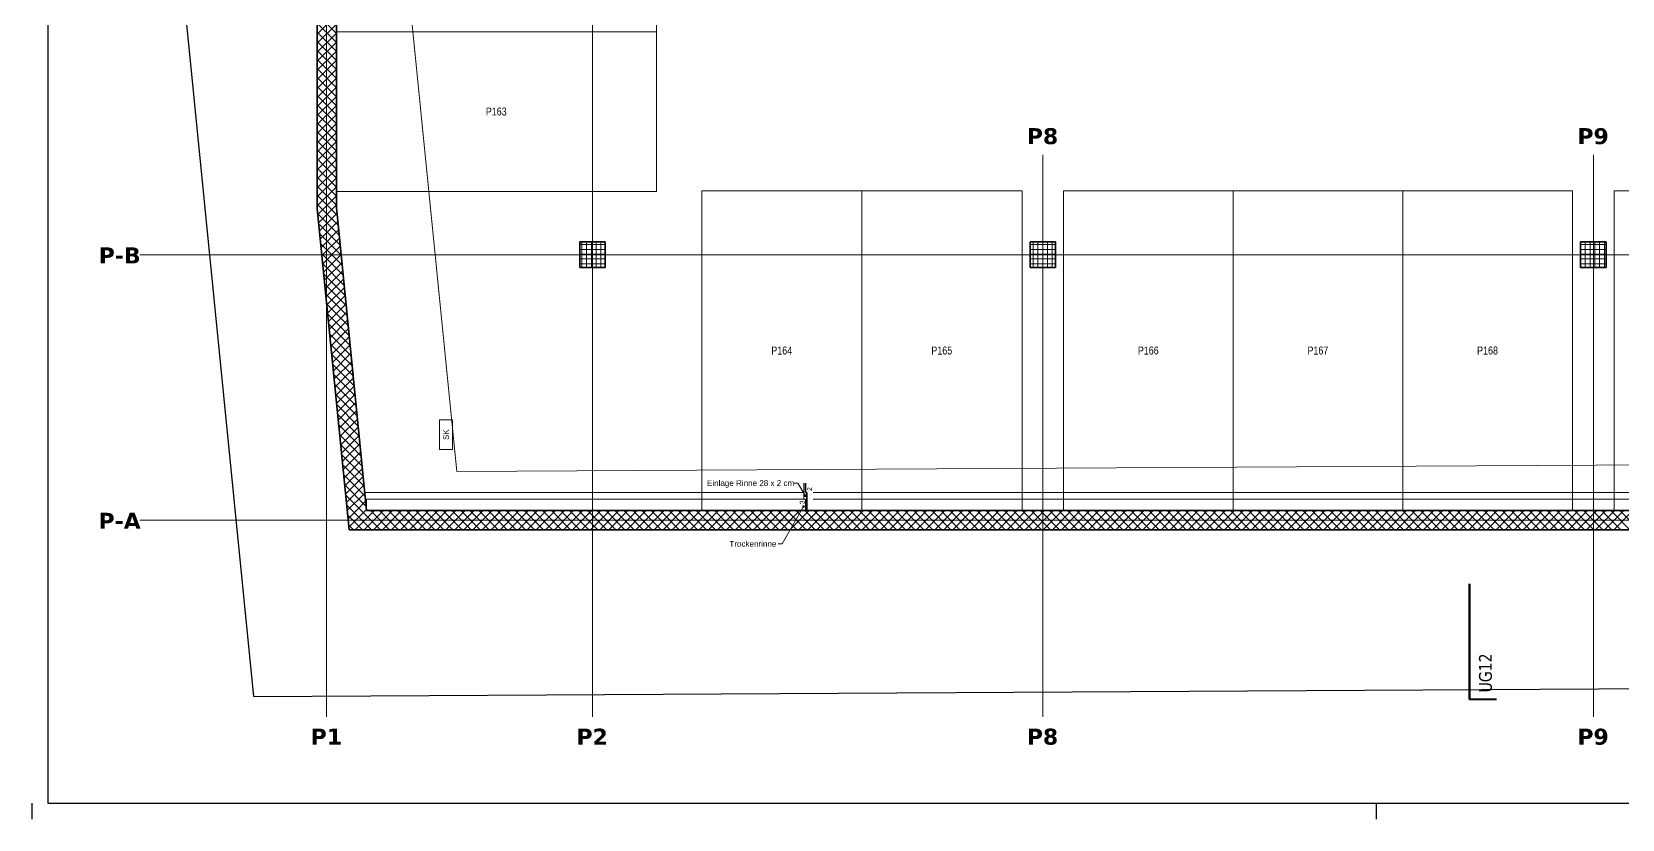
# Model space of a CAD drawing. Extents: x -1907 to 937, y -179 to 966.
# Drawn here: x -1907.4 to -1410.6, y -179.5 to 66.8 of the extents above; entities that cross this region are included whole.
import ezdxf
from ezdxf.lldxf.tags import DXFTag

# ---------------------------------------------------------------- set-up
doc = ezdxf.new("R2010")
doc.units = 0
doc.layers.get('0').update_dxf_attribs({"lineweight": 13})
for name, color, linetype, lineweight, true_color in [('A-DETL-____-OTLN', 5, 'Continuous', 9, 0x0000ff), ('C-PROP-LINE-OTLN', 7, '_Grundgrenze_', 25, 0x800000), ('EL01_WAN_Schlaufkasten', 1, 'Continuous', 13, 0xff0000), ('G-____-____-SYMB', 7, 'Strichpunkt - Weit', 5, 0x008080), ('S-GRID-____-IDEN', 7, 'Continuous', 9, 0x5555aa)]:
    doc.layers.add(name, color=color, linetype=linetype, lineweight=lineweight, true_color=true_color)
for name, color, linetype, lineweight in [('A-FLOR-____-OTLN', 7, 'Continuous', 9), ('A-WALL-____-MCUT', 7, 'Continuous', 35), ('A-WALL-____-PATT', 7, 'Continuous', 35), ('C-PRKG-____-IDEN', 7, 'Continuous', 5), ('C-PRKG-____-OTLN', 7, 'Continuous', 9), ('S-COLS-____-MCUT', 7, 'Continuous', 35), ('S-COLS-____-OTLN', 7, 'Continuous', 9), ('S-GRID-____-OTLN', 7, 'Continuous', 5), ('Text', 7, 'Continuous', 5)]:
    doc.layers.add(name, color=color, linetype=linetype, lineweight=lineweight)
doc.styles.get("Standard").update_dxf_attribs({"font": 'arial.ttf'})
tags = doc.linetypes.add('_Grundgrenze_', pattern=[0.45, 0.2, -0.05, 0.05, -0.05, 0.05, -0.05]).pattern_tags.tags
tags[14:15] = [DXFTag(74, 4), DXFTag(75, 0), DXFTag(340, '0'), DXFTag(46, 1.0), DXFTag(50, 0.0), DXFTag(44, 0.0), DXFTag(45, 0.0)]
tags[12:13] = [DXFTag(74, 4), DXFTag(75, 0), DXFTag(340, '0'), DXFTag(46, 1.0), DXFTag(50, 0.0), DXFTag(44, 0.0), DXFTag(45, 0.0)]
tags[10:11] = [DXFTag(74, 4), DXFTag(75, 0), DXFTag(340, '0'), DXFTag(46, 1.0), DXFTag(50, 0.0), DXFTag(44, 0.0), DXFTag(45, 0.0)]
tags[8:9] = [DXFTag(74, 4), DXFTag(75, 0), DXFTag(340, '0'), DXFTag(46, 1.0), DXFTag(50, 0.0), DXFTag(44, 0.0), DXFTag(45, 0.0)]
tags[6:7] = [DXFTag(74, 4), DXFTag(75, 0), DXFTag(340, '0'), DXFTag(46, 1.0), DXFTag(50, 0.0), DXFTag(44, 0.0), DXFTag(45, 0.0)]
tags[4:5] = [DXFTag(74, 4), DXFTag(75, 0), DXFTag(340, '0'), DXFTag(46, 1.0), DXFTag(50, 0.0), DXFTag(44, 0.0), DXFTag(45, 0.0)]
tags = doc.linetypes.add('_Rasterlinie_', pattern=[0.375, 0.2, -0.05, 0.075, -0.05]).pattern_tags.tags
tags[10:11] = [DXFTag(74, 4), DXFTag(75, 0), DXFTag(340, '0'), DXFTag(46, 1.0), DXFTag(50, 0.0), DXFTag(44, 0.0), DXFTag(45, 0.0)]
tags[8:9] = [DXFTag(74, 4), DXFTag(75, 0), DXFTag(340, '0'), DXFTag(46, 1.0), DXFTag(50, 0.0), DXFTag(44, 0.0), DXFTag(45, 0.0)]
tags[6:7] = [DXFTag(74, 4), DXFTag(75, 0), DXFTag(340, '0'), DXFTag(46, 1.0), DXFTag(50, 0.0), DXFTag(44, 0.0), DXFTag(45, 0.0)]
tags[4:5] = [DXFTag(74, 4), DXFTag(75, 0), DXFTag(340, '0'), DXFTag(46, 1.0), DXFTag(50, 0.0), DXFTag(44, 0.0), DXFTag(45, 0.0)]
tags = doc.linetypes.add('_Schnittlinie_', pattern=[0.3, 0.15, -0.05, 0.05, -0.05]).pattern_tags.tags
tags[10:11] = [DXFTag(74, 4), DXFTag(75, 0), DXFTag(340, '0'), DXFTag(46, 1.0), DXFTag(50, 0.0), DXFTag(44, 0.0), DXFTag(45, 0.0)]
tags[8:9] = [DXFTag(74, 4), DXFTag(75, 0), DXFTag(340, '0'), DXFTag(46, 1.0), DXFTag(50, 0.0), DXFTag(44, 0.0), DXFTag(45, 0.0)]
tags[6:7] = [DXFTag(74, 4), DXFTag(75, 0), DXFTag(340, '0'), DXFTag(46, 1.0), DXFTag(50, 0.0), DXFTag(44, 0.0), DXFTag(45, 0.0)]
tags[4:5] = [DXFTag(74, 4), DXFTag(75, 0), DXFTag(340, '0'), DXFTag(46, 1.0), DXFTag(50, 0.0), DXFTag(44, 0.0), DXFTag(45, 0.0)]
tags = doc.linetypes.add('_Strichliert - Fein_', pattern=[0.15, 0.1, -0.05]).pattern_tags.tags
tags[6:7] = [DXFTag(74, 4), DXFTag(75, 0), DXFTag(340, '0'), DXFTag(46, 1.0), DXFTag(50, 0.0), DXFTag(44, 0.0), DXFTag(45, 0.0)]
tags[4:5] = [DXFTag(74, 4), DXFTag(75, 0), DXFTag(340, '0'), DXFTag(46, 1.0), DXFTag(50, 0.0), DXFTag(44, 0.0), DXFTag(45, 0.0)]
tags = doc.linetypes.add('Gestrichelt', pattern=[0.1, 0.05, -0.05]).pattern_tags.tags
tags[6:7] = [DXFTag(74, 4), DXFTag(75, 0), DXFTag(340, '0'), DXFTag(46, 1.0), DXFTag(50, 0.0), DXFTag(44, 0.0), DXFTag(45, 0.0)]
tags[4:5] = [DXFTag(74, 4), DXFTag(75, 0), DXFTag(340, '0'), DXFTag(46, 1.0), DXFTag(50, 0.0), DXFTag(44, 0.0), DXFTag(45, 0.0)]
tags = doc.linetypes.add('Strichpunkt - Weit', pattern=[0.5, 0.2, -0.15, 0, -0.15]).pattern_tags.tags
tags[10:11] = [DXFTag(74, 4), DXFTag(75, 0), DXFTag(340, '0'), DXFTag(46, 1.0), DXFTag(50, 0.0), DXFTag(44, 0.0), DXFTag(45, 0.0)]
tags[8:9] = [DXFTag(74, 4), DXFTag(75, 0), DXFTag(340, '0'), DXFTag(46, 1.0), DXFTag(50, 0.0), DXFTag(44, 0.0), DXFTag(45, 0.0)]
tags[6:7] = [DXFTag(74, 4), DXFTag(75, 0), DXFTag(340, '0'), DXFTag(46, 1.0), DXFTag(50, 0.0), DXFTag(44, 0.0), DXFTag(45, 0.0)]
tags[4:5] = [DXFTag(74, 4), DXFTag(75, 0), DXFTag(340, '0'), DXFTag(46, 1.0), DXFTag(50, 0.0), DXFTag(44, 0.0), DXFTag(45, 0.0)]

# ---------------------------------------------------------------- blocks, each defined once
blk = doc.blocks.new('Referenz-A0UJ2810XE', base_point=(-1920.13, -159.41))
at = {"layer": 'A-DETL-____-OTLN', "color": 0, "linetype": '_Strichliert - Fein_', "ltscale": 0.13}
for p, q in [((-1862.33, 809.63), (-1774.68, -70.71)), ((-1774.68, -70.71), (318.78, -58.97))]:
    blk.add_line(p, q, dxfattribs=at)
at = {"layer": 'A-DETL-____-OTLN', "color": 0, "linetype": 'Continuous', "ltscale": 0.13}
for p, q in [((-1666.26, -74.35), (-1666.26, -79.36)), ((-1666.26, -79.36), (-1665.66, -79.36)), ((-1665.66, -79.36), (-1665.66, -82.95))]:
    blk.add_line(p, q, dxfattribs=at)
at = {"layer": 'A-DETL-____-OTLN', "color": 0, "linetype": 'Continuous', "lineweight": 35, "ltscale": 0.35}
for p, q in [((-1665.66, -74.35), (-1665.66, -77.35)), ((-1665.66, -77.35), (-1665.26, -77.35)), ((-1665.26, -77.35), (-1665.26, -82.95)), ((-1665.66, -82.95), (-1663.26, -82.95))]:
    blk.add_line(p, q, dxfattribs=at)
at = {"layer": 'A-DETL-____-OTLN', "color": 0, "linetype": 'Gestrichelt', "ltscale": 0.13}
for p, q in [((-1666.26, -77.35), (-1803.39, -77.35)), ((-613.06, -77.35), (-1663.26, -77.35))]:
    blk.add_line(p, q, dxfattribs=at)
at = {"layer": 'A-FLOR-____-OTLN', "color": 0, "linetype": 'Continuous', "ltscale": 0.13}
for p, q in [((-1802.83, -82.95), (-1802.83, -79.36)), ((-1802.83, -79.36), (-1666.26, -79.36)), ((-1663.26, -79.36), (-725.06, -79.36))]:
    blk.add_line(p, q, dxfattribs=at)
at = {"layer": 'A-WALL-____-MCUT', "color": 0, "linetype": 'Continuous', "ltscale": 0.35}
for p, q in [((-1818.26, 522.75), (-1818.26, 11.49)), ((-1812.26, 11.79), (-1812.26, 516.75)), ((-1818.26, 11.49), (-1808.26, -88.95)), ((-1802.83, -82.95), (-1812.26, 11.79)), ((-1665.66, -82.95), (-1802.83, -82.95)), ((-613.06, -82.95), (-1663.26, -82.95)), ((-1808.26, -88.95), (256.94, -88.95))]:
    blk.add_line(p, q, dxfattribs=at)
at = {"layer": 'A-WALL-____-PATT', "color": 0, "linetype": 'Continuous', "lineweight": 9, "ltscale": 0.13}
for p, q in [((-1812.26, 66.25), (-1818.26, 72.25)), ((-1818.26, 66.03), (-1812.26, 72.03)), ((-1812.26, 63.43), (-1818.26, 69.43)), ((-1818.26, 63.2), (-1812.26, 69.2)), ((-1812.26, 60.6), (-1818.26, 66.6)), ((-1818.26, 60.38), (-1812.26, 66.38)), ((-1812.26, 57.77), (-1818.26, 63.77)), ((-1818.26, 57.55), (-1812.26, 63.55)), ((-1812.26, 54.94), (-1818.26, 60.94)), ((-1818.26, 54.72), (-1812.26, 60.72)), ((-1812.26, 52.11), (-1818.26, 58.11)), ((-1818.26, 51.89), (-1812.26, 57.89)), ((-1812.26, 49.28), (-1818.26, 55.28)), ((-1818.26, 49.06), (-1812.26, 55.06)), ((-1812.26, 46.46), (-1818.26, 52.46)), ((-1818.26, 46.23), (-1812.26, 52.23)), ((-1812.26, 43.63), (-1818.26, 49.63)), ((-1818.26, 43.4), (-1812.26, 49.4)), ((-1812.26, 40.8), (-1818.26, 46.8)), ((-1818.26, 40.58), (-1812.26, 46.58)), ((-1812.26, 37.97), (-1818.26, 43.97)), ((-1818.26, 37.75), (-1812.26, 43.75)), ((-1812.26, 35.14), (-1818.26, 41.14)), ((-1818.26, 34.92), (-1812.26, 40.92)), ((-1812.26, 32.31), (-1818.26, 38.31)), ((-1818.26, 32.09), (-1812.26, 38.09)), ((-1812.26, 29.48), (-1818.26, 35.48)), ((-1818.26, 29.26), (-1812.26, 35.26)), ((-1812.26, 26.66), (-1818.26, 32.66)), ((-1818.26, 26.43), (-1812.26, 32.43)), ((-1812.26, 23.83), (-1818.26, 29.83)), ((-1818.26, 23.61), (-1812.26, 29.61)), ((-1812.26, 21), (-1818.26, 27)), ((-1818.26, 20.78), (-1812.26, 26.78)), ((-1812.26, 18.17), (-1818.26, 24.17)), ((-1818.26, 17.95), (-1812.26, 23.95)), ((-1812.26, 15.34), (-1818.26, 21.34)), ((-1818.26, 15.12), (-1812.26, 21.12)), ((-1812.26, 12.51), (-1818.26, 18.51)), ((-1818.26, 12.29), (-1812.26, 18.29)), ((-1814.26, 11.69), (-1818.26, 15.69)), ((-1816.13, 11.6), (-1812.26, 15.46)), ((-1816.96, 11.55), (-1818.26, 12.86)), ((-1818.08, 9.65), (-1816.13, 11.6)), ((-1817.82, 7.07), (-1813.15, 11.74)), ((-1817.57, 4.5), (-1812.08, 9.99)), ((-1811.72, 6.31), (-1816.96, 11.55)), ((-1812.03, 9.45), (-1814.26, 11.69)), ((-1813.15, 11.74), (-1812.26, 12.64)), ((-1811.4, 3.17), (-1818.1, 9.87)), ((-1811.09, 0.03), (-1817.79, 6.73)), ((-1817.31, 1.93), (-1811.83, 7.41)), ((-1810.78, -3.11), (-1817.47, 3.59)), ((-1810.47, -6.25), (-1817.16, 0.44)), ((-1817.05, -0.64), (-1811.57, 4.84)), ((-1816.8, -3.21), (-1811.31, 2.27)), ((-1810.15, -9.39), (-1816.85, -2.7)), ((-1816.54, -5.79), (-1811.06, -0.3)), ((-1816.29, -8.36), (-1810.8, -2.88)), ((-1809.84, -12.53), (-1816.54, -5.84)), ((-1809.53, -15.68), (-1816.22, -8.98)), ((-1816.03, -10.93), (-1810.55, -5.45)), ((-1815.77, -13.5), (-1810.29, -8.02)), ((-1809.21, -18.82), (-1815.91, -12.12)), ((-1815.52, -16.08), (-1810.03, -10.59)), ((-1815.26, -18.65), (-1809.78, -13.16)), ((-1808.9, -21.96), (-1815.6, -15.26)), ((-1808.59, -25.1), (-1815.29, -18.4)), ((-1815, -21.22), (-1809.52, -15.74)), ((-1814.75, -23.79), (-1809.26, -18.31)), ((-1808.28, -28.24), (-1814.97, -21.54)), ((-1807.96, -31.38), (-1814.66, -24.69)), ((-1814.49, -26.37), (-1809.01, -20.88)), ((-1814.24, -28.94), (-1808.75, -23.45)), ((-1807.65, -34.52), (-1814.35, -27.83)), ((-1813.98, -31.51), (-1808.5, -26.03)), ((-1813.72, -34.08), (-1808.24, -28.6)), ((-1807.34, -37.66), (-1814.03, -30.97)), ((-1807.03, -40.81), (-1813.72, -34.11)), ((-1813.47, -36.65), (-1807.98, -31.17)), ((-1813.21, -39.23), (-1807.73, -33.74)), ((-1806.71, -43.95), (-1813.41, -37.25)), ((-1812.96, -41.8), (-1807.47, -36.32)), ((-1812.7, -44.37), (-1807.22, -38.89)), ((-1806.4, -47.09), (-1813.1, -40.39)), ((-1806.09, -50.23), (-1812.78, -43.53)), ((-1812.44, -46.94), (-1806.96, -41.46)), ((-1812.19, -49.52), (-1806.7, -44.03)), ((-1805.77, -53.37), (-1812.47, -46.67)), ((-1811.93, -52.09), (-1806.45, -46.61)), ((-1811.68, -54.66), (-1806.19, -49.18)), ((-1805.46, -56.51), (-1812.16, -49.81)), ((-1805.15, -59.65), (-1811.84, -52.96)), ((-1811.42, -57.23), (-1805.94, -51.75)), ((-1811.16, -59.81), (-1805.68, -54.32)), ((-1804.84, -62.79), (-1811.53, -56.1)), ((-1804.52, -65.93), (-1811.22, -59.24)), ((-1810.91, -62.38), (-1805.42, -56.89)), ((-1810.65, -64.95), (-1805.17, -59.47)), ((-1804.21, -69.08), (-1810.91, -62.38)), ((-1810.39, -67.52), (-1804.91, -62.04)), ((-1803.9, -72.22), (-1810.59, -65.52)), ((-1803.58, -75.36), (-1810.28, -68.66)), ((-1810.14, -70.09), (-1804.65, -64.61)), ((-1809.88, -72.67), (-1804.4, -67.18)), ((-1803.27, -78.5), (-1809.97, -71.8)), ((-1809.63, -75.24), (-1804.14, -69.76)), ((-1809.37, -77.81), (-1803.89, -72.33)), ((-1802.96, -81.64), (-1809.66, -74.94)), ((-1804.48, -82.95), (-1809.34, -78.09)), ((-1809.11, -80.38), (-1803.63, -74.9)), ((-1808.85, -82.95), (-1803.37, -77.47)), ((-1807.31, -82.95), (-1809.03, -81.23)), ((-1808.86, -82.96), (-1808.85, -82.95)), ((-1804.14, -88.95), (-1808.72, -84.37)), ((-1808.6, -85.53), (-1806.02, -82.95)), ((-1808.35, -88.1), (-1803.19, -82.95)), ((-1801.31, -88.95), (-1807.31, -82.95)), ((-1806.37, -88.95), (-1800.37, -82.95)), ((-1806.02, -82.95), (-1803.12, -80.05)), ((-1798.48, -88.95), (-1804.48, -82.95)), ((-1803.54, -88.95), (-1797.54, -82.95)), ((-1803.19, -82.95), (-1802.86, -82.62)), ((-1795.65, -88.95), (-1801.65, -82.95)), ((-1800.71, -88.95), (-1794.71, -82.95)), ((-1792.82, -88.95), (-1798.82, -82.95)), ((-1797.88, -88.95), (-1791.88, -82.95)), ((-1789.99, -88.95), (-1795.99, -82.95)), ((-1795.05, -88.95), (-1789.05, -82.95)), ((-1787.16, -88.95), (-1793.16, -82.95)), ((-1792.22, -88.95), (-1786.22, -82.95)), ((-1784.34, -88.95), (-1790.34, -82.95)), ((-1789.4, -88.95), (-1783.4, -82.95)), ((-1781.51, -88.95), (-1787.51, -82.95)), ((-1786.57, -88.95), (-1780.57, -82.95)), ((-1778.68, -88.95), (-1784.68, -82.95)), ((-1783.74, -88.95), (-1777.74, -82.95)), ((-1775.85, -88.95), (-1781.85, -82.95)), ((-1780.91, -88.95), (-1774.91, -82.95)), ((-1773.02, -88.95), (-1779.02, -82.95)), ((-1778.08, -88.95), (-1772.08, -82.95)), ((-1770.19, -88.95), (-1776.19, -82.95)), ((-1775.25, -88.95), (-1769.25, -82.95)), ((-1767.37, -88.95), (-1773.37, -82.95)), ((-1772.43, -88.95), (-1766.43, -82.95)), ((-1764.54, -88.95), (-1770.54, -82.95)), ((-1769.6, -88.95), (-1763.6, -82.95)), ((-1761.71, -88.95), (-1767.71, -82.95)), ((-1766.77, -88.95), (-1760.77, -82.95)), ((-1758.88, -88.95), (-1764.88, -82.95)), ((-1763.94, -88.95), (-1757.94, -82.95)), ((-1756.05, -88.95), (-1762.05, -82.95)), ((-1761.11, -88.95), (-1755.11, -82.95)), ((-1753.22, -88.95), (-1759.22, -82.95)), ((-1758.28, -88.95), (-1752.28, -82.95)), ((-1750.4, -88.95), (-1756.4, -82.95)), ((-1755.45, -88.95), (-1749.45, -82.95)), ((-1747.57, -88.95), (-1753.57, -82.95)), ((-1752.63, -88.95), (-1746.63, -82.95)), ((-1744.74, -88.95), (-1750.74, -82.95)), ((-1749.8, -88.95), (-1743.8, -82.95)), ((-1741.91, -88.95), (-1747.91, -82.95)), ((-1746.97, -88.95), (-1740.97, -82.95)), ((-1739.08, -88.95), (-1745.08, -82.95)), ((-1744.14, -88.95), (-1738.14, -82.95)), ((-1736.25, -88.95), (-1742.25, -82.95)), ((-1741.31, -88.95), (-1735.31, -82.95)), ((-1733.42, -88.95), (-1739.42, -82.95)), ((-1738.48, -88.95), (-1732.48, -82.95)), ((-1730.6, -88.95), (-1736.6, -82.95)), ((-1735.66, -88.95), (-1729.66, -82.95)), ((-1727.77, -88.95), (-1733.77, -82.95)), ((-1732.83, -88.95), (-1726.83, -82.95)), ((-1724.94, -88.95), (-1730.94, -82.95)), ((-1730, -88.95), (-1724, -82.95)), ((-1722.11, -88.95), (-1728.11, -82.95)), ((-1727.17, -88.95), (-1721.17, -82.95)), ((-1719.28, -88.95), (-1725.28, -82.95)), ((-1724.34, -88.95), (-1718.34, -82.95)), ((-1716.45, -88.95), (-1722.45, -82.95)), ((-1721.51, -88.95), (-1715.51, -82.95)), ((-1713.63, -88.95), (-1719.63, -82.95)), ((-1718.68, -88.95), (-1712.68, -82.95)), ((-1710.8, -88.95), (-1716.8, -82.95)), ((-1715.86, -88.95), (-1709.86, -82.95)), ((-1707.97, -88.95), (-1713.97, -82.95)), ((-1713.03, -88.95), (-1707.03, -82.95)), ((-1705.14, -88.95), (-1711.14, -82.95)), ((-1710.2, -88.95), (-1704.2, -82.95)), ((-1702.31, -88.95), (-1708.31, -82.95)), ((-1707.37, -88.95), (-1701.37, -82.95)), ((-1699.48, -88.95), (-1705.48, -82.95)), ((-1704.54, -88.95), (-1698.54, -82.95)), ((-1696.66, -88.95), (-1702.66, -82.95)), ((-1701.71, -88.95), (-1695.71, -82.95)), ((-1693.83, -88.95), (-1699.83, -82.95)), ((-1698.89, -88.95), (-1692.89, -82.95)), ((-1691, -88.95), (-1697, -82.95)), ((-1696.06, -88.95), (-1690.06, -82.95)), ((-1688.17, -88.95), (-1694.17, -82.95)), ((-1693.23, -88.95), (-1687.23, -82.95)), ((-1685.34, -88.95), (-1691.34, -82.95)), ((-1690.4, -88.95), (-1684.4, -82.95)), ((-1682.51, -88.95), (-1688.51, -82.95)), ((-1687.57, -88.95), (-1681.57, -82.95)), ((-1679.68, -88.95), (-1685.68, -82.95)), ((-1684.74, -88.95), (-1678.74, -82.95)), ((-1676.86, -88.95), (-1682.86, -82.95)), ((-1681.92, -88.95), (-1675.92, -82.95)), ((-1674.03, -88.95), (-1680.03, -82.95)), ((-1679.09, -88.95), (-1673.09, -82.95)), ((-1671.2, -88.95), (-1677.2, -82.95)), ((-1676.26, -88.95), (-1670.26, -82.95)), ((-1668.37, -88.95), (-1674.37, -82.95)), ((-1673.43, -88.95), (-1667.43, -82.95)), ((-1665.54, -88.95), (-1671.54, -82.95)), ((-1670.6, -88.95), (-1664.6, -82.95)), ((-1662.71, -88.95), (-1668.71, -82.95)), ((-1667.77, -88.95), (-1661.77, -82.95)), ((-1659.89, -88.95), (-1665.89, -82.95)), ((-1664.94, -88.95), (-1658.94, -82.95)), ((-1657.06, -88.95), (-1663.06, -82.95)), ((-1662.12, -88.95), (-1656.12, -82.95)), ((-1654.23, -88.95), (-1660.23, -82.95)), ((-1659.29, -88.95), (-1653.29, -82.95)), ((-1651.4, -88.95), (-1657.4, -82.95)), ((-1656.46, -88.95), (-1650.46, -82.95)), ((-1648.57, -88.95), (-1654.57, -82.95)), ((-1653.63, -88.95), (-1647.63, -82.95)), ((-1645.74, -88.95), (-1651.74, -82.95)), ((-1650.8, -88.95), (-1644.8, -82.95)), ((-1642.91, -88.95), (-1648.91, -82.95)), ((-1647.97, -88.95), (-1641.97, -82.95)), ((-1640.09, -88.95), (-1646.09, -82.95)), ((-1645.15, -88.95), (-1639.15, -82.95)), ((-1637.26, -88.95), (-1643.26, -82.95)), ((-1642.32, -88.95), (-1636.32, -82.95)), ((-1634.43, -88.95), (-1640.43, -82.95)), ((-1639.49, -88.95), (-1633.49, -82.95)), ((-1631.6, -88.95), (-1637.6, -82.95)), ((-1636.66, -88.95), (-1630.66, -82.95)), ((-1628.77, -88.95), (-1634.77, -82.95)), ((-1633.83, -88.95), (-1627.83, -82.95)), ((-1625.94, -88.95), (-1631.94, -82.95)), ((-1631, -88.95), (-1625, -82.95)), ((-1623.12, -88.95), (-1629.12, -82.95)), ((-1628.18, -88.95), (-1622.18, -82.95)), ((-1620.29, -88.95), (-1626.29, -82.95)), ((-1625.35, -88.95), (-1619.35, -82.95)), ((-1617.46, -88.95), (-1623.46, -82.95)), ((-1622.52, -88.95), (-1616.52, -82.95)), ((-1614.63, -88.95), (-1620.63, -82.95)), ((-1619.69, -88.95), (-1613.69, -82.95)), ((-1611.8, -88.95), (-1617.8, -82.95)), ((-1616.86, -88.95), (-1610.86, -82.95)), ((-1608.97, -88.95), (-1614.97, -82.95)), ((-1614.03, -88.95), (-1608.03, -82.95)), ((-1606.15, -88.95), (-1612.15, -82.95)), ((-1611.2, -88.95), (-1605.2, -82.95)), ((-1603.32, -88.95), (-1609.32, -82.95)), ((-1608.38, -88.95), (-1602.38, -82.95)), ((-1600.49, -88.95), (-1606.49, -82.95)), ((-1605.55, -88.95), (-1599.55, -82.95)), ((-1597.66, -88.95), (-1603.66, -82.95)), ((-1602.72, -88.95), (-1596.72, -82.95)), ((-1594.83, -88.95), (-1600.83, -82.95)), ((-1599.89, -88.95), (-1593.89, -82.95)), ((-1592, -88.95), (-1598, -82.95)), ((-1597.06, -88.95), (-1591.06, -82.95)), ((-1589.17, -88.95), (-1595.17, -82.95)), ((-1594.23, -88.95), (-1588.23, -82.95)), ((-1586.35, -88.95), (-1592.35, -82.95)), ((-1591.41, -88.95), (-1585.41, -82.95)), ((-1583.52, -88.95), (-1589.52, -82.95)), ((-1588.58, -88.95), (-1582.58, -82.95)), ((-1580.69, -88.95), (-1586.69, -82.95)), ((-1585.75, -88.95), (-1579.75, -82.95)), ((-1577.86, -88.95), (-1583.86, -82.95)), ((-1582.92, -88.95), (-1576.92, -82.95)), ((-1575.03, -88.95), (-1581.03, -82.95)), ((-1580.09, -88.95), (-1574.09, -82.95)), ((-1572.2, -88.95), (-1578.2, -82.95)), ((-1577.26, -88.95), (-1571.26, -82.95)), ((-1569.38, -88.95), (-1575.38, -82.95)), ((-1574.44, -88.95), (-1568.44, -82.95)), ((-1566.55, -88.95), (-1572.55, -82.95)), ((-1571.61, -88.95), (-1565.61, -82.95)), ((-1563.72, -88.95), (-1569.72, -82.95)), ((-1568.78, -88.95), (-1562.78, -82.95)), ((-1560.89, -88.95), (-1566.89, -82.95)), ((-1565.95, -88.95), (-1559.95, -82.95)), ((-1558.06, -88.95), (-1564.06, -82.95)), ((-1563.12, -88.95), (-1557.12, -82.95)), ((-1555.23, -88.95), (-1561.23, -82.95)), ((-1560.29, -88.95), (-1554.29, -82.95)), ((-1552.41, -88.95), (-1558.41, -82.95)), ((-1557.46, -88.95), (-1551.46, -82.95)), ((-1549.58, -88.95), (-1555.58, -82.95)), ((-1554.64, -88.95), (-1548.64, -82.95)), ((-1546.75, -88.95), (-1552.75, -82.95)), ((-1551.81, -88.95), (-1545.81, -82.95)), ((-1543.92, -88.95), (-1549.92, -82.95)), ((-1548.98, -88.95), (-1542.98, -82.95)), ((-1541.09, -88.95), (-1547.09, -82.95)), ((-1546.15, -88.95), (-1540.15, -82.95)), ((-1538.26, -88.95), (-1544.26, -82.95)), ((-1543.32, -88.95), (-1537.32, -82.95)), ((-1535.43, -88.95), (-1541.43, -82.95)), ((-1540.49, -88.95), (-1534.49, -82.95)), ((-1532.61, -88.95), (-1538.61, -82.95)), ((-1537.67, -88.95), (-1531.67, -82.95)), ((-1529.78, -88.95), (-1535.78, -82.95)), ((-1534.84, -88.95), (-1528.84, -82.95)), ((-1526.95, -88.95), (-1532.95, -82.95)), ((-1532.01, -88.95), (-1526.01, -82.95)), ((-1524.12, -88.95), (-1530.12, -82.95)), ((-1529.18, -88.95), (-1523.18, -82.95)), ((-1521.29, -88.95), (-1527.29, -82.95)), ((-1526.35, -88.95), (-1520.35, -82.95)), ((-1518.46, -88.95), (-1524.46, -82.95)), ((-1523.52, -88.95), (-1517.52, -82.95)), ((-1515.64, -88.95), (-1521.64, -82.95)), ((-1520.7, -88.95), (-1514.7, -82.95)), ((-1512.81, -88.95), (-1518.81, -82.95)), ((-1517.87, -88.95), (-1511.87, -82.95)), ((-1509.98, -88.95), (-1515.98, -82.95)), ((-1515.04, -88.95), (-1509.04, -82.95)), ((-1507.15, -88.95), (-1513.15, -82.95)), ((-1512.21, -88.95), (-1506.21, -82.95)), ((-1504.32, -88.95), (-1510.32, -82.95)), ((-1509.38, -88.95), (-1503.38, -82.95)), ((-1501.49, -88.95), (-1507.49, -82.95)), ((-1506.55, -88.95), (-1500.55, -82.95)), ((-1498.67, -88.95), (-1504.67, -82.95)), ((-1503.72, -88.95), (-1497.72, -82.95)), ((-1495.84, -88.95), (-1501.84, -82.95)), ((-1500.9, -88.95), (-1494.9, -82.95)), ((-1493.01, -88.95), (-1499.01, -82.95)), ((-1498.07, -88.95), (-1492.07, -82.95)), ((-1490.18, -88.95), (-1496.18, -82.95)), ((-1495.24, -88.95), (-1489.24, -82.95)), ((-1487.35, -88.95), (-1493.35, -82.95)), ((-1492.41, -88.95), (-1486.41, -82.95)), ((-1484.52, -88.95), (-1490.52, -82.95)), ((-1489.58, -88.95), (-1483.58, -82.95)), ((-1481.69, -88.95), (-1487.69, -82.95)), ((-1486.75, -88.95), (-1480.75, -82.95)), ((-1478.87, -88.95), (-1484.87, -82.95)), ((-1483.93, -88.95), (-1477.93, -82.95)), ((-1476.04, -88.95), (-1482.04, -82.95)), ((-1481.1, -88.95), (-1475.1, -82.95)), ((-1473.21, -88.95), (-1479.21, -82.95)), ((-1478.27, -88.95), (-1472.27, -82.95)), ((-1470.38, -88.95), (-1476.38, -82.95)), ((-1475.44, -88.95), (-1469.44, -82.95)), ((-1467.55, -88.95), (-1473.55, -82.95)), ((-1472.61, -88.95), (-1466.61, -82.95)), ((-1464.72, -88.95), (-1470.72, -82.95)), ((-1469.78, -88.95), (-1463.78, -82.95)), ((-1461.9, -88.95), (-1467.9, -82.95)), ((-1466.95, -88.95), (-1460.95, -82.95)), ((-1459.07, -88.95), (-1465.07, -82.95)), ((-1464.13, -88.95), (-1458.13, -82.95)), ((-1456.24, -88.95), (-1462.24, -82.95)), ((-1461.3, -88.95), (-1455.3, -82.95)), ((-1453.41, -88.95), (-1459.41, -82.95)), ((-1458.47, -88.95), (-1452.47, -82.95)), ((-1450.58, -88.95), (-1456.58, -82.95)), ((-1455.64, -88.95), (-1449.64, -82.95)), ((-1447.75, -88.95), (-1453.75, -82.95)), ((-1452.81, -88.95), (-1446.81, -82.95)), ((-1444.92, -88.95), (-1450.92, -82.95)), ((-1449.98, -88.95), (-1443.98, -82.95)), ((-1442.1, -88.95), (-1448.1, -82.95)), ((-1447.16, -88.95), (-1441.16, -82.95)), ((-1439.27, -88.95), (-1445.27, -82.95)), ((-1444.33, -88.95), (-1438.33, -82.95)), ((-1436.44, -88.95), (-1442.44, -82.95)), ((-1441.5, -88.95), (-1435.5, -82.95)), ((-1433.61, -88.95), (-1439.61, -82.95)), ((-1438.67, -88.95), (-1432.67, -82.95)), ((-1430.78, -88.95), (-1436.78, -82.95)), ((-1435.84, -88.95), (-1429.84, -82.95)), ((-1427.95, -88.95), (-1433.95, -82.95)), ((-1433.01, -88.95), (-1427.01, -82.95)), ((-1425.13, -88.95), (-1431.13, -82.95)), ((-1430.19, -88.95), (-1424.19, -82.95)), ((-1422.3, -88.95), (-1428.3, -82.95)), ((-1427.36, -88.95), (-1421.36, -82.95)), ((-1419.47, -88.95), (-1425.47, -82.95)), ((-1424.53, -88.95), (-1418.53, -82.95)), ((-1416.64, -88.95), (-1422.64, -82.95)), ((-1421.7, -88.95), (-1415.7, -82.95)), ((-1413.81, -88.95), (-1419.81, -82.95)), ((-1418.87, -88.95), (-1412.87, -82.95)), ((-1410.98, -88.95), (-1416.98, -82.95)), ((-1416.04, -88.95), (-1410.04, -82.95)), ((-1408.16, -88.95), (-1414.16, -82.95)), ((-1413.21, -88.95), (-1407.21, -82.95)), ((-1405.33, -88.95), (-1411.33, -82.95)), ((-1806.96, -88.95), (-1808.4, -87.51))]:
    blk.add_line(p, q, dxfattribs=at)
at = {"layer": 'C-PRKG-____-OTLN', "color": 0, "linetype": 'Continuous', "ltscale": 0.13}
for p, q in [((-1712.26, 66.77), (-1712.26, 116.76)), ((-1812.26, 66.77), (-1812.26, 16.78)), ((-1712.26, 66.77), (-1812.26, 66.77)), ((-1812.26, 16.78), (-1812.26, 66.77)), ((-1812.26, 66.77), (-1712.26, 66.77)), ((-1712.26, 66.77), (-1712.26, 16.78)), ((-1712.26, 16.78), (-1712.26, 66.77)), ((-1712.26, 66.77), (-1712.26, 16.78)), ((-1712.26, 66.77), (-1712.26, 66.77)), ((-1712.26, 66.77), (-1712.26, 66.77)), ((-1712.26, 16.78), (-1812.26, 16.78)), ((-1812.26, 16.78), (-1712.26, 16.78)), ((-1712.26, 16.78), (-1812.26, 16.78)), ((-1712.26, 16.78), (-1712.26, 16.78)), ((-1648.06, 17.03), (-1698.06, 17.03)), ((-1698.06, -82.95), (-1698.06, 17.03)), ((-1648.06, 17.03), (-1698.06, 17.03)), ((-1698.06, 17.03), (-1698.06, -82.95)), ((-1698.06, -82.95), (-1698.06, 17.03)), ((-1698.06, 17.03), (-1648.06, 17.03)), ((-1698.06, 17.03), (-1698.06, 17.03)), ((-1598.06, 17.03), (-1648.06, 17.03)), ((-1648.06, -82.95), (-1648.06, 17.03)), ((-1598.06, 17.03), (-1648.06, 17.03)), ((-1648.06, 17.03), (-1648.06, -82.95)), ((-1648.06, -82.95), (-1648.06, 17.03)), ((-1648.06, 17.03), (-1598.06, 17.03)), ((-1648.06, 17.03), (-1648.06, 17.03)), ((-1648.06, -82.95), (-1648.06, 17.03)), ((-1648.06, -82.95), (-1648.06, 17.03)), ((-1648.06, 17.03), (-1648.06, -82.95)), ((-1648.06, 17.03), (-1648.06, 17.03)), ((-1598.06, -82.95), (-1598.06, 17.03)), ((-1598.06, -82.95), (-1598.06, 17.03)), ((-1598.06, 17.03), (-1598.06, -82.95)), ((-1598.06, 17.03), (-1598.06, 17.03)), ((-1532.06, 17.03), (-1585.06, 17.03)), ((-1585.06, -82.95), (-1585.06, 17.03)), ((-1532.06, 17.03), (-1585.06, 17.03)), ((-1585.06, 17.03), (-1585.06, -82.95)), ((-1585.06, -82.95), (-1585.06, 17.03)), ((-1585.06, 17.03), (-1532.06, 17.03)), ((-1585.06, 17.03), (-1585.06, 17.03)), ((-1479.06, 17.03), (-1532.06, 17.03)), ((-1532.06, -82.95), (-1532.06, 17.03)), ((-1479.06, 17.03), (-1532.06, 17.03)), ((-1532.06, 17.03), (-1532.06, -82.95)), ((-1532.06, -82.95), (-1532.06, 17.03)), ((-1532.06, 17.03), (-1479.06, 17.03)), ((-1532.06, 17.03), (-1532.06, 17.03)), ((-1532.06, -82.95), (-1532.06, 17.03)), ((-1532.06, -82.95), (-1532.06, 17.03)), ((-1532.06, 17.03), (-1532.06, -82.95)), ((-1532.06, 17.03), (-1532.06, 17.03)), ((-1426.06, 17.03), (-1479.06, 17.03)), ((-1479.06, -82.95), (-1479.06, 17.03)), ((-1426.06, 17.03), (-1479.06, 17.03)), ((-1479.06, 17.03), (-1479.06, -82.95)), ((-1479.06, -82.95), (-1479.06, 17.03)), ((-1479.06, 17.03), (-1426.06, 17.03)), ((-1479.06, 17.03), (-1479.06, 17.03)), ((-1479.06, -82.95), (-1479.06, 17.03)), ((-1479.06, -82.95), (-1479.06, 17.03)), ((-1479.06, 17.03), (-1479.06, -82.95)), ((-1479.06, 17.03), (-1479.06, 17.03)), ((-1426.06, -82.95), (-1426.06, 17.03)), ((-1426.06, -82.95), (-1426.06, 17.03)), ((-1426.06, 17.03), (-1426.06, -82.95)), ((-1426.06, 17.03), (-1426.06, 17.03)), ((-1360.06, 17.03), (-1413.06, 17.03)), ((-1413.06, -82.95), (-1413.06, 17.03)), ((-1360.06, 17.03), (-1413.06, 17.03)), ((-1413.06, 17.03), (-1413.06, -82.95)), ((-1413.06, -82.95), (-1413.06, 17.03)), ((-1413.06, 17.03), (-1360.06, 17.03)), ((-1413.06, 17.03), (-1413.06, 17.03)), ((-1585.06, -82.95), (-1585.06, -82.95)), ((-1532.06, -82.95), (-1532.06, -82.95)), ((-1532.06, -82.95), (-1532.06, -82.95)), ((-1479.06, -82.95), (-1479.06, -82.95)), ((-1479.06, -82.95), (-1479.06, -82.95)), ((-1426.06, -82.95), (-1426.06, -82.95))]:
    blk.add_line(p, q, dxfattribs=at)
at = {"layer": 'C-PROP-LINE-OTLN', "color": 0, "linetype": '_Grundgrenze_', "lineweight": -2, "ltscale": 0.25}
for q in [(-1898.71, 468.52), (378.68, -128.64)]:
    blk.add_line((-1838.02, -141.07), q, dxfattribs=at)
at = {"layer": 'G-____-____-SYMB', "color": 0, "linetype": '_Schnittlinie_', "lineweight": 70, "ltscale": 0.7}
blk.add_line((-1458.26, -142.08), (-1458.26, -105.86), dxfattribs=at)
at = {"layer": 'G-____-____-SYMB', "color": 0, "linetype": 'Continuous', "lineweight": 40, "ltscale": 0.4}
blk.add_line((-1449.83, -142.08), (-1458.26, -142.08), dxfattribs=at)
at = {"layer": 'S-COLS-____-MCUT', "color": 0, "linetype": 'Continuous', "ltscale": 0.35}
for p, q in [((-1728.26, 1.05), (-1736.26, 1.05)), ((-1736.26, 1.05), (-1736.26, -6.95)), ((-1728.26, -6.95), (-1728.26, 1.05)), ((-1587.56, 1.05), (-1595.56, 1.05)), ((-1595.56, 1.05), (-1595.56, -6.95)), ((-1587.56, -6.95), (-1587.56, 1.05)), ((-1415.56, 1.05), (-1423.56, 1.05)), ((-1423.56, 1.05), (-1423.56, -6.95)), ((-1415.56, -6.95), (-1415.56, 1.05)), ((-1736.26, -6.95), (-1728.26, -6.95)), ((-1595.56, -6.95), (-1587.56, -6.95)), ((-1423.56, -6.95), (-1415.56, -6.95))]:
    blk.add_line(p, q, dxfattribs=at)
at = {"layer": 'S-COLS-____-OTLN', "color": 0, "linetype": 'Continuous', "ltscale": 0.13}
for p, q in [((-1736.26, 0.22), (-1728.26, 0.22)), ((-1735.6, -6.95), (-1735.6, 1.05)), ((-1734.1, -6.95), (-1734.1, 1.05)), ((-1732.6, -6.95), (-1732.6, 1.05)), ((-1731.1, -6.95), (-1731.1, 1.05)), ((-1729.6, -6.95), (-1729.6, 1.05)), ((-1595.56, 0.22), (-1587.56, 0.22)), ((-1594.6, -6.95), (-1594.6, 1.05)), ((-1593.1, -6.95), (-1593.1, 1.05)), ((-1591.6, -6.95), (-1591.6, 1.05)), ((-1590.1, -6.95), (-1590.1, 1.05)), ((-1588.6, -6.95), (-1588.6, 1.05)), ((-1423.56, 0.22), (-1415.56, 0.22)), ((-1422.1, -6.95), (-1422.1, 1.05)), ((-1420.6, -6.95), (-1420.6, 1.05)), ((-1419.1, -6.95), (-1419.1, 1.05)), ((-1417.6, -6.95), (-1417.6, 1.05)), ((-1416.1, -6.95), (-1416.1, 1.05)), ((-1736.26, -1.28), (-1728.26, -1.28)), ((-1736.26, -2.78), (-1728.26, -2.78)), ((-1736.26, -4.28), (-1728.26, -4.28)), ((-1595.56, -1.28), (-1587.56, -1.28)), ((-1595.56, -2.78), (-1587.56, -2.78)), ((-1595.56, -4.28), (-1587.56, -4.28)), ((-1423.56, -1.28), (-1415.56, -1.28)), ((-1423.56, -2.78), (-1415.56, -2.78)), ((-1423.56, -4.28), (-1415.56, -4.28)), ((-1736.26, -5.78), (-1728.26, -5.78)), ((-1595.56, -5.78), (-1587.56, -5.78)), ((-1423.56, -5.78), (-1415.56, -5.78))]:
    blk.add_line(p, q, dxfattribs=at)
at = {"layer": 'S-GRID-____-OTLN', "color": 0, "linetype": '_Rasterlinie_', "ltscale": 0.13}
for p, q in [((-1815.31, -147.44), (-1815.31, 950.47)), ((-1732.26, -147.44), (-1732.26, 950.47)), ((-1591.56, -147.44), (-1591.56, 28.34)), ((-1419.56, -147.44), (-1419.56, 28.34)), ((-1873.7, -2.95), (300.93, -2.95)), ((-1873.7, -85.95), (300.93, -85.95))]:
    blk.add_line(p, q, dxfattribs=at)
at = {"layer": 'Text', "color": 0, "linetype": 'Continuous', "ltscale": 0.13}
for p, q in [((-1668.7, -74.35), (-1669.25, -74.35)), ((-1668.08, -74.35), (-1668.7, -74.35)), ((-1665.8, -78.29), (-1668.08, -74.35)), ((-1666.29, -81.72), (-1673.01, -93.34)), ((-1673.01, -93.34), (-1674.22, -93.34))]:
    blk.add_line(p, q, dxfattribs=at)
for centre in [(-1665.8, -78.29), (-1666.29, -81.72)]:
    blk.add_circle(centre, 0.3, dxfattribs=at)
for points in [[(-1666.09, -78.38), (-1666.1, -78.24), (-1666.09, -78.2)], [(-1666.1, -78.34), (-1666.1, -78.29), (-1666.1, -78.24)], [(-1666.1, -78.34), (-1666.1, -78.24), (-1666.09, -78.38)], [(-1666.07, -78.42), (-1666.09, -78.2), (-1666.07, -78.15)], [(-1666.09, -78.38), (-1666.09, -78.2), (-1666.07, -78.42)], [(-1666.04, -78.46), (-1666.07, -78.15), (-1666.04, -78.11)], [(-1666.07, -78.42), (-1666.07, -78.15), (-1666.04, -78.46)], [(-1666.01, -78.5), (-1666.04, -78.11), (-1666.01, -78.08)], [(-1666.04, -78.46), (-1666.04, -78.11), (-1666.01, -78.5)], [(-1665.98, -78.53), (-1666.01, -78.08), (-1665.98, -78.05)], [(-1666.01, -78.5), (-1666.01, -78.08), (-1665.98, -78.53)], [(-1665.94, -78.56), (-1665.98, -78.05), (-1665.94, -78.02)], [(-1665.98, -78.53), (-1665.98, -78.05), (-1665.94, -78.56)], [(-1665.89, -78.57), (-1665.94, -78.02), (-1665.89, -78)], [(-1665.94, -78.56), (-1665.94, -78.02), (-1665.89, -78.57)], [(-1665.85, -78.58), (-1665.89, -78), (-1665.85, -77.99)], [(-1665.89, -78.57), (-1665.89, -78), (-1665.85, -78.58)], [(-1665.85, -78.58), (-1665.85, -77.99), (-1665.8, -78.59)], [(-1665.8, -78.59), (-1665.85, -77.99), (-1665.8, -77.99)], [(-1665.8, -78.59), (-1665.8, -77.99), (-1665.75, -78.58)], [(-1665.75, -78.58), (-1665.8, -77.99), (-1665.75, -77.99)], [(-1665.75, -78.58), (-1665.75, -77.99), (-1665.71, -78.57)], [(-1665.71, -78.57), (-1665.75, -77.99), (-1665.71, -78)], [(-1665.71, -78.57), (-1665.71, -78), (-1665.66, -78.56)], [(-1665.66, -78.56), (-1665.71, -78), (-1665.66, -78.02)], [(-1665.66, -78.56), (-1665.66, -78.02), (-1665.62, -78.53)], [(-1665.62, -78.53), (-1665.66, -78.02), (-1665.62, -78.05)], [(-1665.62, -78.53), (-1665.62, -78.05), (-1665.59, -78.5)], [(-1665.59, -78.5), (-1665.62, -78.05), (-1665.59, -78.08)], [(-1665.59, -78.5), (-1665.59, -78.08), (-1665.56, -78.46)], [(-1665.56, -78.46), (-1665.59, -78.08), (-1665.56, -78.11)], [(-1665.56, -78.46), (-1665.56, -78.11), (-1665.53, -78.42)], [(-1665.53, -78.42), (-1665.56, -78.11), (-1665.53, -78.15)], [(-1665.53, -78.42), (-1665.53, -78.15), (-1665.52, -78.38)], [(-1665.52, -78.38), (-1665.53, -78.15), (-1665.52, -78.2)], [(-1665.52, -78.38), (-1665.52, -78.2), (-1665.5, -78.34)], [(-1665.5, -78.34), (-1665.52, -78.2), (-1665.5, -78.24)], [(-1665.5, -78.34), (-1665.5, -78.24), (-1665.5, -78.29)], [(-1666.58, -81.77), (-1666.59, -81.72), (-1666.58, -81.68)], [(-1666.57, -81.81), (-1666.58, -81.68), (-1666.57, -81.63)], [(-1666.58, -81.77), (-1666.58, -81.68), (-1666.57, -81.81)], [(-1666.55, -81.86), (-1666.57, -81.63), (-1666.55, -81.59)], [(-1666.57, -81.81), (-1666.57, -81.63), (-1666.55, -81.86)], [(-1666.53, -81.9), (-1666.55, -81.59), (-1666.53, -81.55)], [(-1666.55, -81.86), (-1666.55, -81.59), (-1666.53, -81.9)], [(-1666.5, -81.93), (-1666.53, -81.55), (-1666.5, -81.51)], [(-1666.53, -81.9), (-1666.53, -81.55), (-1666.5, -81.93)], [(-1666.46, -81.96), (-1666.5, -81.51), (-1666.46, -81.48)], [(-1666.5, -81.93), (-1666.5, -81.51), (-1666.46, -81.96)], [(-1666.42, -81.99), (-1666.46, -81.48), (-1666.42, -81.45)], [(-1666.46, -81.96), (-1666.46, -81.48), (-1666.42, -81.99)], [(-1666.38, -82.01), (-1666.42, -81.45), (-1666.38, -81.44)], [(-1666.42, -81.99), (-1666.42, -81.45), (-1666.38, -82.01)], [(-1666.33, -82.02), (-1666.38, -81.44), (-1666.33, -81.43)], [(-1666.38, -82.01), (-1666.38, -81.44), (-1666.33, -82.02)], [(-1666.29, -82.02), (-1666.33, -81.43), (-1666.29, -81.42)], [(-1666.33, -82.02), (-1666.33, -81.43), (-1666.29, -82.02)], [(-1666.29, -82.02), (-1666.29, -81.42), (-1666.24, -82.02)], [(-1666.24, -82.02), (-1666.29, -81.42), (-1666.24, -81.43)], [(-1666.24, -82.02), (-1666.24, -81.43), (-1666.19, -82.01)], [(-1666.19, -82.01), (-1666.24, -81.43), (-1666.19, -81.44)], [(-1666.19, -82.01), (-1666.19, -81.44), (-1666.15, -81.99)], [(-1666.15, -81.99), (-1666.19, -81.44), (-1666.15, -81.45)], [(-1666.15, -81.99), (-1666.15, -81.45), (-1666.11, -81.96)], [(-1666.11, -81.96), (-1666.15, -81.45), (-1666.11, -81.48)], [(-1666.11, -81.96), (-1666.11, -81.48), (-1666.07, -81.93)], [(-1666.07, -81.93), (-1666.11, -81.48), (-1666.07, -81.51)], [(-1666.07, -81.93), (-1666.07, -81.51), (-1666.04, -81.9)], [(-1666.04, -81.9), (-1666.07, -81.51), (-1666.04, -81.55)], [(-1666.04, -81.9), (-1666.04, -81.55), (-1666.02, -81.86)], [(-1666.02, -81.86), (-1666.04, -81.55), (-1666.02, -81.59)], [(-1666.02, -81.86), (-1666.02, -81.59), (-1666, -81.81)], [(-1666, -81.81), (-1666.02, -81.59), (-1666, -81.63)], [(-1666, -81.81), (-1666, -81.63), (-1665.99, -81.77)], [(-1665.99, -81.77), (-1666, -81.63), (-1665.99, -81.68)], [(-1665.99, -81.77), (-1665.99, -81.68), (-1665.99, -81.72)]]:
    blk.add_solid(points, dxfattribs=at)
at = {"layer": 'C-PRKG-____-IDEN', "color": 0, "linetype": 'Continuous', "ltscale": 0.13, "char_height": 2.5, "attachment_point": 1}
for s, insert in [('{\\W0.8;\\fArial;P163}', (-1765.59, 43.09)), ('{\\W0.8;\\fArial;P164}', (-1676.39, -31.65)), ('{\\W0.8;\\fArial;P165}', (-1626.39, -31.65)), ('{\\W0.8;\\fArial;P166}', (-1561.89, -31.65)), ('{\\W0.8;\\fArial;P167}', (-1508.89, -31.65)), ('{\\W0.8;\\fArial;P168}', (-1455.89, -31.65))]:
    blk.add_mtext(s, dxfattribs=dict(at, insert=insert))
at = {"layer": 'G-____-____-SYMB', "color": 0, "linetype": 'Continuous', "ltscale": 0.13, "insert": (-1455.29, -139.83), "char_height": 4, "attachment_point": 1, "rotation": 90}
blk.add_mtext('{\\W0.8;\\fVerdana;UG12}', dxfattribs=at)
at = {"layer": 'S-GRID-____-IDEN', "color": 0, "linetype": 'Continuous', "lineweight": 5, "ltscale": 0.13, "char_height": 5, "attachment_point": 1}
for s, insert in [('{\\fVerdana|b1|i0;P8}', (-1596.56, 36.63)), ('{\\fVerdana|b1|i0;P9}', (-1424.56, 36.63)), ('{\\fVerdana|b1|i0;P-B}', (-1886.52, -0.66)), ('{\\fVerdana|b1|i0;P-A}', (-1886.58, -83.66)), ('{\\fVerdana|b1|i0;P1}', (-1820.3, -151.15)), ('{\\fVerdana|b1|i0;P2}', (-1737.26, -151.15)), ('{\\fVerdana|b1|i0;P8}', (-1596.56, -151.15)), ('{\\fVerdana|b1|i0;P9}', (-1424.56, -151.15))]:
    blk.add_mtext(s, dxfattribs=dict(at, insert=insert))
at = {"layer": 'Text', "color": 0, "linetype": 'Continuous', "ltscale": 0.13, "char_height": 1.8, "attachment_point": 1}
for s, insert in [('{\\fArial;Einlage Rinne 28 x 2 cm}', (-1696.49, -73.45)), ('{\\fArial;Trockenrinne}', (-1689.49, -92.44))]:
    blk.add_mtext(s, dxfattribs=dict(at, insert=insert))
at = {"layer": 'Text', "color": 0, "linetype": 'Continuous', "ltscale": 0.13, "char_height": 1.5, "attachment_point": 1, "rotation": 90}
for s, insert in [('{\\fArial;2}', (-1665.17, -76.82)), ('{\\fArial;3}', (-1667.49, -80.99))]:
    blk.add_mtext(s, dxfattribs=dict(at, insert=insert))
blk = doc.blocks.new('Schlaufkasten Decke (multi)-A0UJ28G6XE', base_point=(-1780.01, -63.9))
at = {"color": 0, "linetype": 'ByBlock', "lineweight": -2, "ltscale": 0.13}
for p, q in [((-1780.01, -63.9), (-1780.01, -54.62)), ((-1780.01, -54.62), (-1776.01, -54.62)), ((-1776.01, -54.62), (-1776.01, -63.9)), ((-1776.01, -63.9), (-1780.01, -63.9))]:
    blk.add_line(p, q, dxfattribs=at)
at = {"color": 0, "linetype": 'ByBlock', "lineweight": -2, "ltscale": 0.13, "insert": (-1778.89, -60.84), "char_height": 1.76, "attachment_point": 1, "rotation": 90}
blk.add_mtext('{\\fArial;SK}', dxfattribs=at)

msp = doc.modelspace()

# ---------------------------------------------------------------- linework, layer by layer
at = {"color": 0, "linetype": 'ByBlock', "lineweight": -2, "ltscale": 0.13}
for p, q in [((-1902.42, 965.53), (-1902.42, -174.47)), ((-1907.42, -174.47), (-1907.42, -179.47)), ((-1902.42, -174.47), (607.58, -174.47)), ((-1487.42, -174.47), (-1487.42, -179.47))]:
    msp.add_line(p, q, dxfattribs=at)

# ---------------------------------------------------------------- block references
at = {"color": 9, "lineweight": 25, "ltscale": 0.25, "true_color": 0xc0c0c0}
msp.add_blockref('Referenz-A0UJ2810XE', (-1920.13, -159.41), dxfattribs=at)
at = {"layer": 'EL01_WAN_Schlaufkasten', "ltscale": 0.13}
msp.add_blockref('Schlaufkasten Decke (multi)-A0UJ28G6XE', (-1780.01, -63.9), dxfattribs=at)

doc.saveas('drawing.dxf')
